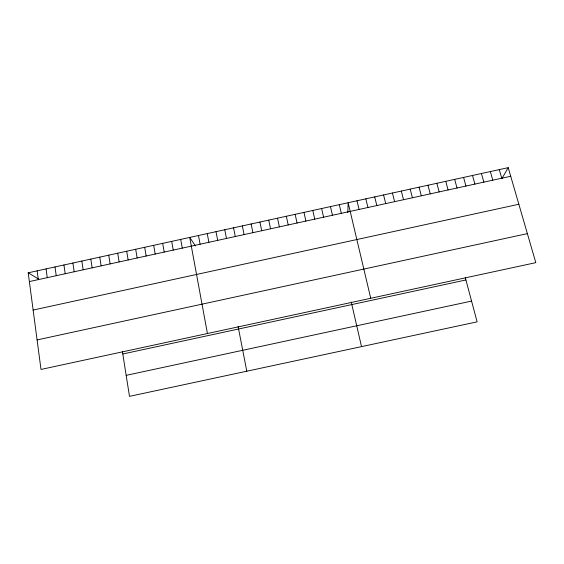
<?xml version="1.0" encoding="UTF-8"?>
<svg xmlns="http://www.w3.org/2000/svg" width="564" height="564" viewBox="0 0 564 564"><rect width="100%" height="100%" fill="white"/><g stroke="black" fill="none" stroke-linecap="round" stroke-linejoin="round"><path stroke-width="0.85" d="M347.819 212.557L348.136 202.723L370.738 298.278M501.932 178.569L508.22 167.649L28.2 272.814L41.003 369.441L535.8 262.655L508.22 167.649M29.363 281.577L510.716 176.257M33.135 310.052L518.845 204.253M37.09 339.923L527.368 233.623M122.797 353.988L465.92 279.963M126.174 375.349L471.567 301.084M28.2 272.814L38.359 278.926M195.419 245.897L189.715 237.43L207.439 333.521M499.281 169.609L501.756 178.224M490.349 171.562L492.795 180.184M481.423 173.522L483.849 182.137M472.498 175.475L474.902 184.097M463.587 177.427L465.956 186.057M454.676 179.38L457.023 188.009M445.764 181.333L448.091 189.962M465.244 277.425L477.116 321.854L129.487 396.351L122.395 351.414M436.867 183.279L439.166 191.915M427.97 185.232L430.24 193.868M419.08 187.177L421.329 195.821M410.19 189.123L412.418 197.767M401.314 191.069L403.514 199.719M392.438 193.015L394.61 201.665M383.569 194.961L385.713 203.611M374.7 196.899L376.83 205.557M365.846 198.845L367.939 207.496M356.991 200.784L359.064 209.441M339.295 204.661L341.319 213.326M330.455 206.593L332.457 215.265M351.252 302.022L361.524 346.627M321.621 208.532L323.595 217.203M312.794 210.464L314.74 219.135M303.968 212.395L305.892 221.074M295.148 214.334L297.052 223.013M286.336 216.259L288.211 224.944M277.523 218.19L279.377 226.876M268.725 220.122L270.551 228.808M259.926 222.047L261.724 230.739M251.128 223.971L252.905 232.664M242.344 225.903L244.092 234.596M233.559 227.828L235.287 236.52M224.782 229.745L226.481 238.452M238.1 326.443L246.792 371.211M216.005 231.67L217.69 240.377M207.235 233.588L208.892 242.294M198.472 235.512L200.107 244.219M180.699 239.404L182.278 248.118M171.689 241.378L173.24 250.099M162.679 243.352L164.209 252.073M153.676 245.326L155.185 254.047M144.68 247.3L146.161 256.021M135.684 249.267L137.144 257.995M126.703 251.234L128.134 259.969M117.721 253.201L119.124 261.936M108.746 255.168L110.128 263.91M99.772 257.135L101.132 265.877M90.811 259.102L92.143 267.844M81.85 261.061L83.155 269.811M72.897 263.021L74.18 271.77M63.944 264.988L65.205 273.737M54.997 266.948L56.238 275.697M46.065 268.901L47.27 277.657M37.125 270.861L38.317 279.617"/></g></svg>
